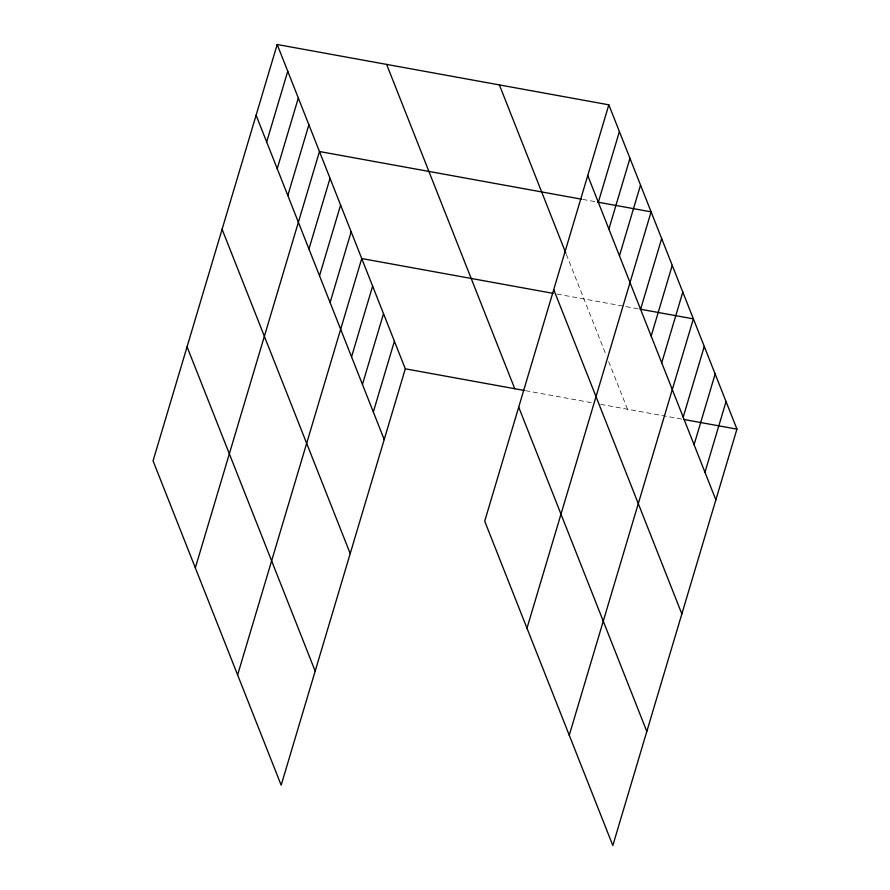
<?xml version="1.0" encoding="UTF-8"?>
<svg xmlns="http://www.w3.org/2000/svg" width="890" height="890" viewBox="0 0 890 890"><rect width="100%" height="100%" fill="white"/><g stroke="black" fill="none" stroke-linecap="round" stroke-linejoin="round"><path stroke-width="0.67" stroke-dasharray="4.45 3.34" d="M582.705 199.405L596.378 201.885M557.096 294.078L638.664 308.919M525.478 390.677L591.249 402.636M600.65 404.349L682.218 419.179M566.329 254.373L605.723 354.098M608.693 361.607L627.495 409.222"/><path stroke-width="1.33" d="M277.179 44.5L153.058 460.864L281.173 785.18L405.295 368.816L277.179 44.5L608.827 104.82L736.942 429.136L612.821 845.5L484.705 521.184L608.827 104.82M266.666 141.977L287.748 71.256M277.235 168.733L298.328 98.011M287.815 195.489L308.897 124.767M195.333 567.887L319.466 151.522L581.337 199.149M308.952 249L330.034 178.278M319.521 275.755L340.603 205.034M330.09 302.511L351.172 231.789M237.619 674.909L361.741 258.545L553.068 293.344M351.55 356.834L372.632 286.113M362.441 384.402L383.523 313.68M373.322 411.97L394.404 341.248M598.314 202.297L619.395 131.575M608.882 229.053L629.964 158.331M619.451 255.808L640.533 185.087M526.98 628.207L651.102 211.842L597.746 202.141M640.589 309.32L661.671 238.598M651.157 336.075L672.239 265.353M661.726 362.831L682.808 292.109M569.255 735.229L693.377 318.865L640.032 309.164M683.186 417.154L704.268 346.433M694.078 444.722L715.16 374M704.969 472.29L726.051 401.568M405.295 368.816L524.132 390.432M683.587 419.424L736.942 429.136M587.745 175.541L715.86 499.857M499.39 84.917L565.817 253.094M553.736 289.606L681.851 613.911M386.627 64.403L514.743 388.719M518.703 407.119L646.819 731.435M256.098 115.222L384.213 439.538M222.1 229.286L350.215 553.591M187.067 346.8L315.182 671.116"/></g></svg>
